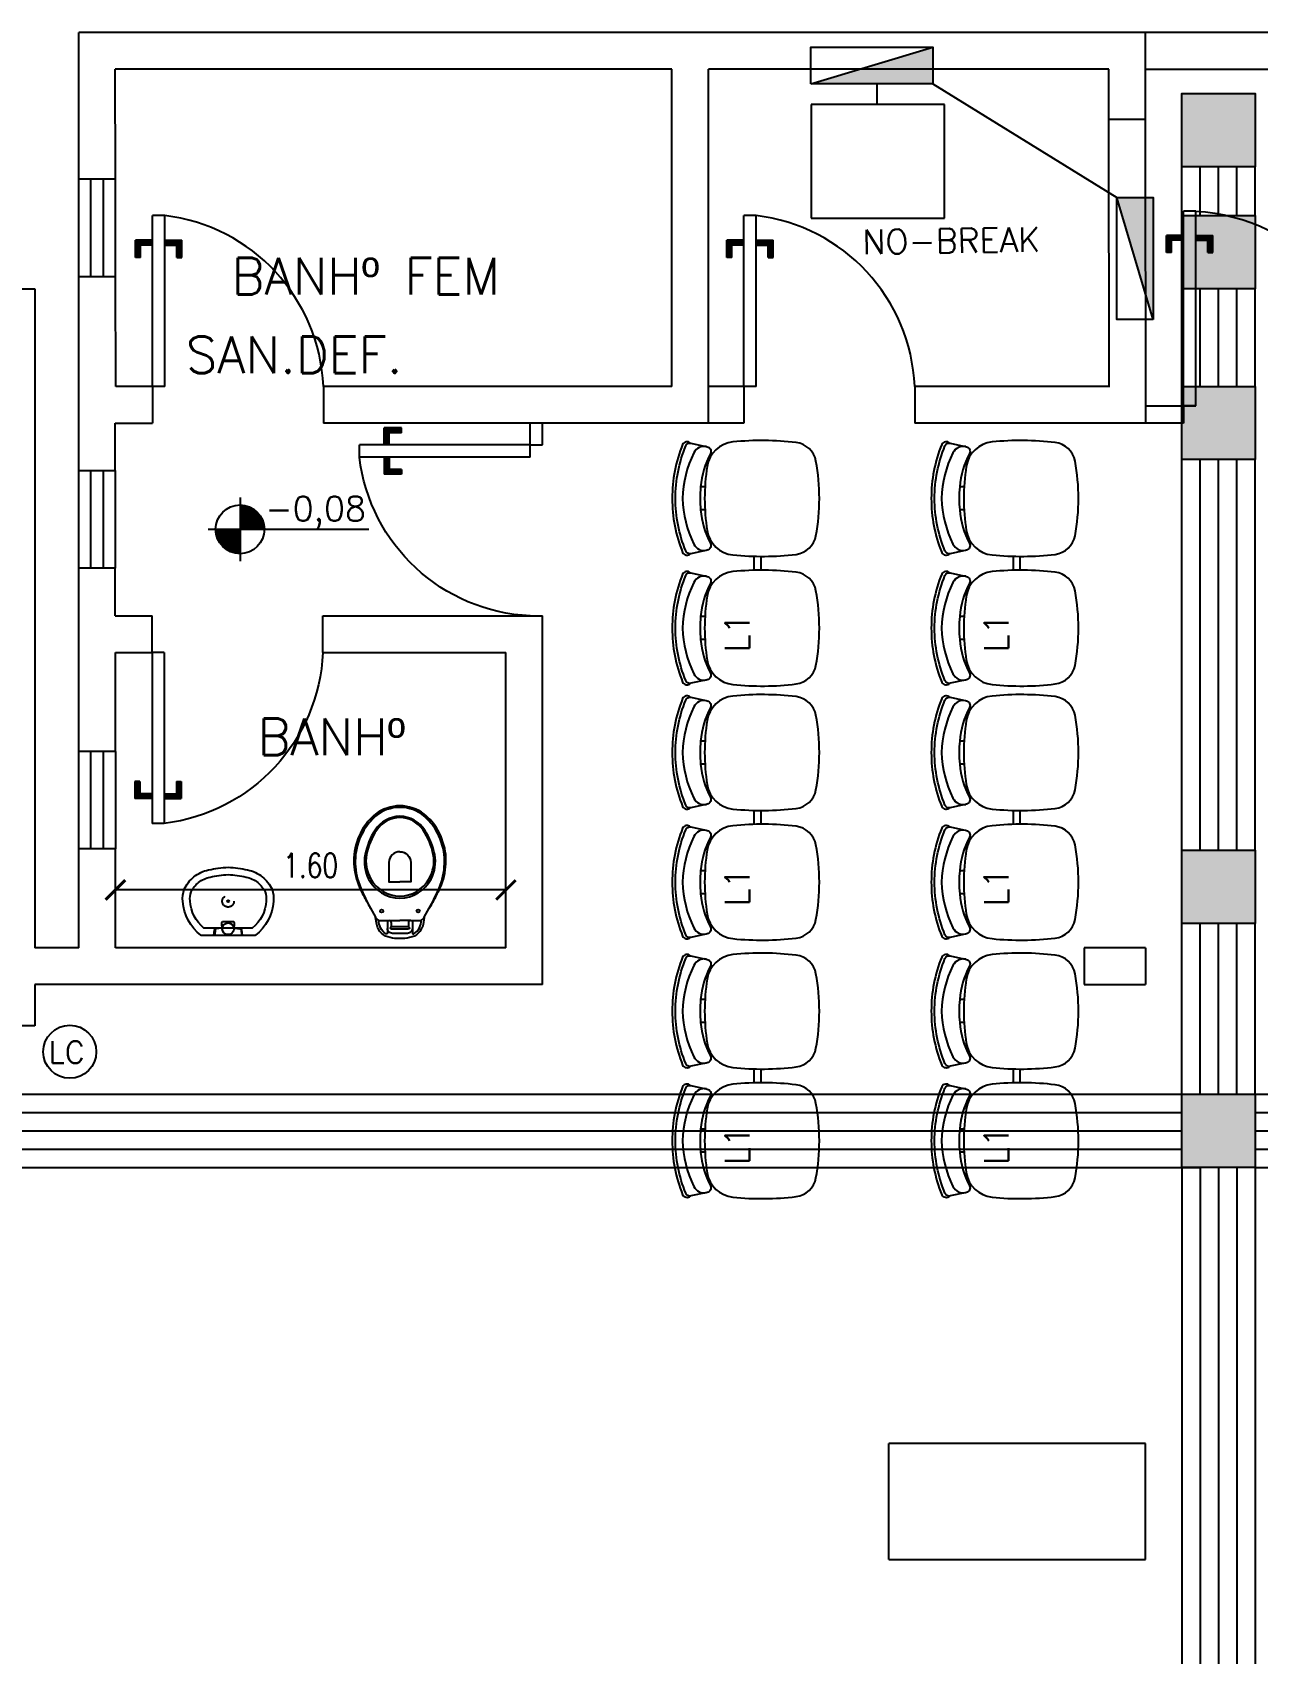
# Model space of a CAD drawing. Extents: x 16 to 124, y 36 to 90.
# Drawn here: x 110.74 to 115.76, y 72.77 to 79.41 of the extents above; entities that cross this region are included whole.
import ezdxf

# ---------------------------------------------------------------- set-up
doc = ezdxf.new("R2010")
doc.units = 0
doc.header["$LTSCALE"] = 0.02
doc.header["$PDMODE"] = 2
doc.linetypes.add('DASHDOT', pattern=[1, 0.5, -0.25, 0, -0.25])
doc.layers.get('0').update_dxf_attribs({"linetype": 'CONTINUOUS'})
doc.layers.get('DEFPOINTS').update_dxf_attribs({"linetype": 'CONTINUOUS'})
for name, color, linetype in [('ACESSORIOS', 6, 'CONTINUOUS'), ('BLOCOS', 1, 'CONTINUOUS'), ('CADEIRAS', 6, 'CONTINUOUS'), ('CAIXAS', 7, 'CONTINUOUS'), ('CANALETAS', 4, 'CONTINUOUS'), ('CODIGO', 6, 'CONTINUOUS'), ('COTAS', 6, 'CONTINUOUS'), ('DIVISORIA', 5, 'CONTINUOUS'), ('ESQUADRIA', 1, 'CONTINUOUS'), ('ESQUADRIAS-F', 2, 'CONTINUOUS'), ('ESQUADRIAS-G', 1, 'CONTINUOUS'), ('PAREDE-SOL', 251, 'CONTINUOUS'), ('PAREDES', 7, 'CONTINUOUS'), ('PISO', 6, 'CONTINUOUS'), ('SAN', 6, 'CONTINUOUS'), ('TEXTO', 7, 'CONTINUOUS')]:
    doc.layers.add(name, color=color, linetype=linetype)
doc.styles.add('COTAS', font='romans.shx', dxfattribs={"width": 0.75})
doc.styles.add('ROMANS', font='simplex.shx')
doc.dimstyles.new('COTAS', dxfattribs={"dimtxt": 0.1, "dimasz": 0.08, "dimexe": 0.1, "dimexo": 0.05, "dimgap": 0.05, "dimtad": 1, "dimzin": 0, "dimdsep": 46, "dimtxsty": 'COTAS', "dimblk1": 'ARCHTICK', "dimblk2": 'ARCHTICK', "dimsah": 1, "dimcen": 2.5, "dimclrt": 1, "dimadec": 0, "dimazin": 0, "dimtfac": 1, "dimtdec": 4, "dimtmove": 2, "dimatfit": 3, "dimldrblk": 'ARCHTICK', "dimfxl": 1, "dimtvp": 1, "dimtolj": 1, "dimtzin": 0, "dimarcsym": 0})

# ---------------------------------------------------------------- blocks, each defined once
blk = doc.blocks.new('LC')
at = {"layer": 'ACESSORIOS'}
blk.add_circle((0, 0), 0.1086, dxfattribs=at)
at = {"layer": 'CODIGO', "style": 'ROMANS'}
blk.add_text('LC', height=0.09, dxfattribs=at).set_placement((-0.0855, -0.047))
blk = doc.blocks.new('A$C05567B69')
at = {"layer": 'ESQUADRIAS-F'}
blk.add_arc((0.8, 0), 0.8, 93.58332, 180, dxfattribs=at)
at = {"layer": 'ESQUADRIAS-G'}
for p, q in [((0.75, 0), (0.75, 0.7984)), ((0.75, 0.7984), (0.8, 0.7984)), ((0.8, 0), (0.8, 0.7984)), ((0.68, 0.6284), (0.68, 0.6984)), ((0.75, 0.6984), (0.68, 0.6984)), ((0.7, 0.6284), (0.7, 0.6784)), ((0.75, 0.6784), (0.7, 0.6784)), ((0.8, 0.6984), (0.87, 0.6984)), ((0.8, 0.6784), (0.85, 0.6784)), ((0.85, 0.6284), (0.85, 0.6784)), ((0.87, 0.6284), (0.87, 0.6984)), ((0.7, 0.6284), (0.68, 0.6284)), ((0.85, 0.6284), (0.87, 0.6284)), ((0.75, 0), (0.8, 0))]:
    blk.add_line(p, q, dxfattribs=at)
for points in [[(0.68, 0.6984), (0.75, 0.6984), (0.7, 0.6784), (0.75, 0.6784)], [(0.68, 0.6284), (0.68, 0.6984), (0.7, 0.6284), (0.7, 0.6784)], [(0.8, 0.6984), (0.87, 0.6984), (0.8, 0.6784), (0.85, 0.6784)], [(0.85, 0.6284), (0.85, 0.6784), (0.87, 0.6284), (0.87, 0.6984)]]:
    blk.add_solid(points, dxfattribs=at)
blk = doc.blocks.new('_ARCHTICK')
at = {"color": 0, "linetype": 'ByBlock', "const_width": 0.15}
blk.add_lwpolyline([(-0.5, -0.5), (0.5, 0.5)], dxfattribs=at)
blk = doc.blocks.new('*D45')
at = {"color": 0, "linetype": 'ByBlock'}
for p, q in [((60.6794, 66.5117), (60.6794, 66.7992)), ((62.2794, 66.5117), (62.2794, 66.7992)), ((62.2794, 66.6992), (60.6794, 66.6992))]:
    blk.add_line(p, q, dxfattribs=at)
at = {"layer": 'DEFPOINTS', "color": 0, "linetype": 'ByBlock'}
for p in [(60.6794, 66.6992), (60.6794, 66.4617), (62.2794, 66.4617)]:
    blk.add_point(p, dxfattribs=at)
at = {"color": 0, "linetype": 'ByBlock', "xscale": 0.08, "yscale": 0.08, "zscale": 0.08, "rotation": 180}
blk.add_blockref('_ARCHTICK', (60.6794, 66.6992), dxfattribs=at)
at = {"color": 0, "linetype": 'ByBlock', "xscale": 0.08, "yscale": 0.08, "zscale": 0.08}
blk.add_blockref('_ARCHTICK', (62.2794, 66.6992), dxfattribs=at)
at = {"color": 1, "linetype": 'ByBlock', "insert": (61.4794, 66.7992), "char_height": 0.1, "attachment_point": 5, "style": 'COTAS'}
blk.add_mtext('\\A1;1.60', dxfattribs=at)
blk = doc.blocks.new('A$C7B783AE8')
at = {"layer": 'ESQUADRIAS-F'}
blk.add_arc((-0.0332, 0.7376), 0.7384, 272.57372, 353.18409, dxfattribs=at)
at = {"layer": 'ESQUADRIAS-G'}
for p, q in [((0.5284, 0.75), (0.5284, 0.77)), ((0.5284, 0.77), (0.5984, 0.77)), ((0.5284, 0.75), (0.5784, 0.75)), ((0.5784, 0.7), (0.5784, 0.75)), ((0.5984, 0.7), (0.5984, 0.77)), ((0, 0.7), (0.7, 0.7)), ((0, 0.65), (0, 0.7)), ((0.7, 0.65), (0.7, 0.7)), ((0, 0.65), (0.7, 0.65)), ((0.5284, 0.6), (0.5784, 0.6)), ((0.5284, 0.6), (0.5284, 0.58)), ((0.5784, 0.65), (0.5784, 0.6)), ((0.5984, 0.65), (0.5984, 0.58)), ((0.5284, 0.58), (0.5984, 0.58))]:
    blk.add_line(p, q, dxfattribs=at)
for points in [[(0.5284, 0.75), (0.5784, 0.75), (0.5284, 0.77), (0.5984, 0.77)], [(0.5984, 0.7), (0.5984, 0.77), (0.5784, 0.7), (0.5784, 0.75)], [(0.5284, 0.58), (0.5984, 0.58), (0.5284, 0.6), (0.5784, 0.6)], [(0.5984, 0.58), (0.5984, 0.65), (0.5784, 0.6), (0.5784, 0.65)]]:
    blk.add_solid(points, dxfattribs=at)
blk = doc.blocks.new('A$C7BC71DF2')
at = {"layer": 'SAN'}
blk.add_line((0.0575, 0.2095), (0.0575, 0.1625), dxfattribs=at)
for points in [[(0.28, 0.186, -0.054423), (0.269, 0.106, -0.129975), (0.2405, 0.046, -0.115349), (0.19, 0.006, -0.10182), (0.14, 0, -0.216856), (0.0015, 0.0745, -0.186978), (0, 0.0775), (0, 0.186), (0, 0.2945, -0.186978), (0.0015, 0.2975, -0.216856), (0.14, 0.372, -0.10182), (0.19, 0.366, -0.115349), (0.2405, 0.326, -0.129975), (0.269, 0.266, -0.054423)], [(0.25, 0.186, -0.054504), (0.2397, 0.1124, -0.133347), (0.2173, 0.065, -0.112344), (0.1788, 0.0339, -0.097819), (0.1423, 0.0299, -0.205179), (0.03, 0.0869), (0.03, 0.2852, -0.205179), (0.1423, 0.3421, -0.097819), (0.1788, 0.3381, -0.112344), (0.2173, 0.307, -0.133347), (0.2397, 0.2596, -0.054504)]]:
    blk.add_lwpolyline(points, format="xyb", close=True, dxfattribs=at)
for points in [[(0.0359, 0.2082, -0.511016), (0.03, 0.212), (0.0275, 0.235, 0.298443), (0.0245, 0.239), (0, 0.2405)], [(0.0025, 0.2445), (0.023, 0.2425, -0.358326), (0.0295, 0.236), (0.032, 0.213, 0.447938), (0.0355, 0.2105, -0.216474), (0.0575, 0.2095)], [(0.0359, 0.1638, 0.511016), (0.03, 0.16), (0.0275, 0.137, -0.298443), (0.0245, 0.133), (0, 0.1315)], [(0.0025, 0.1275), (0.023, 0.1295, 0.358326), (0.0295, 0.136), (0.032, 0.159, -0.447938), (0.0355, 0.1615, 0.216474), (0.0575, 0.1625)]]:
    blk.add_lwpolyline(points, format="xyb", dxfattribs=at)
for centre, radius in [((0.028, 0.186), 0.024), ((0.141, 0.186), 0.004)]:
    blk.add_circle(centre, radius, dxfattribs=at)
at = {"layer": 'SAN', "linetype": 'DASHDOT'}
blk.add_circle((0.141, 0.186), 0.024, dxfattribs=at)
blk = doc.blocks.new('A$C2DC308E3')
at = {"layer": 'CADEIRAS'}
for p, q in [((0.1848, 0.4548), (0.1848, 0.4727)), ((0.2788, 0.4548), (0.2788, 0.4727)), ((0.7159, 0.4548), (0.7159, 0.4727)), ((0.8099, 0.4548), (0.8099, 0.4727)), ((0.4682, 0.2529), (0.5265, 0.2529)), ((0.4682, 0.2529), (0.4779, 0.2529)), ((0.4692, 0.2247), (0.5256, 0.2247))]:
    blk.add_line(p, q, dxfattribs=at)
for points in [[(0.4584, 0.5138, 0.481357), (0.4531, 0.5465, 0.097119), (0.2318, 0.5891, 0.097119), (0.0105, 0.5465, 0.481357), (0.0052, 0.5138)], [(0.1848, 0.4727, 0.100785), (0.0473, 0.4327, -0.49505), (0.0202, 0.4453), (0.0055, 0.5121, -0.365963), (0.0168, 0.5335, -0.0944), (0.2318, 0.5761, -0.0944), (0.4468, 0.5335, -0.365963), (0.4581, 0.5121), (0.4434, 0.4453, -0.49505), (0.4163, 0.4327, 0.100785), (0.2788, 0.4727, 0.100785)], [(0.444, 0.448, 0.344642), (0.419, 0.5003, 0.1068), (0.2318, 0.5474, 0.1068), (0.0446, 0.5003, 0.344642), (0.0196, 0.448)], [(0.9895, 0.5138, 0.481357), (0.9842, 0.5465, 0.097119), (0.7629, 0.5891, 0.097119), (0.5417, 0.5465, 0.481357), (0.5363, 0.5138)], [(0.7159, 0.4727, 0.100785), (0.5784, 0.4327, -0.49505), (0.5513, 0.4453), (0.5366, 0.5121, -0.365963), (0.548, 0.5335, -0.0944), (0.7629, 0.5761, -0.0944), (0.9779, 0.5335, -0.365963), (0.9892, 0.5121), (0.9746, 0.4453, -0.49505), (0.9475, 0.4327, 0.100785), (0.8099, 0.4727, 0.100785)], [(0.9752, 0.448, 0.344642), (0.9501, 0.5003, 0.1068), (0.7629, 0.5474, 0.1068), (0.5758, 0.5003, 0.344642), (0.5507, 0.448)]]:
    blk.add_lwpolyline(points, format="xyb", dxfattribs=at)
for points in [[(0.1008, 0.4459, 0.340817), (0.0005, 0.3401, 0.05523), (0.0028, 0.0813, 0.328643), (0.0792, 0, 0.09095), (0.3844, 0, 0.328643), (0.4608, 0.0813, 0.05523), (0.4631, 0.3401, 0.340817), (0.3629, 0.4459, 0.077917)], [(0.6319, 0.4459, 0.340817), (0.5316, 0.3401, 0.05523), (0.5339, 0.0813, 0.328643), (0.6103, 0, 0.09095), (0.9156, 0, 0.328643), (0.9919, 0.0813, 0.05523), (0.9942, 0.3401, 0.340817), (0.894, 0.4459, 0.077917)]]:
    blk.add_lwpolyline(points, format="xyb", close=True, dxfattribs=at)
for centre in [(0.2318, -0.0397), (0.7629, -0.0397)]:
    blk.add_arc(centre, 0.5146, 84.75947, 95.24053, dxfattribs=at)
at = {"layer": 'CODIGO', "style": 'ROMANS'}
blk.add_text('L1', height=0.1, dxfattribs=at).set_placement((0.1328, 0.273))
blk = doc.blocks.new('A$C00673D98')
at = {"layer": 'SAN'}
for points in [[(0.0886, 0.4572, 0.047116), (0.0887, 0.4577), (0.0932, 0.4869, -0.305161), (0.148, 0.54, -0.049506), (0.188, 0.544, -0.049506), (0.228, 0.54, -0.305161), (0.2828, 0.4869), (0.2873, 0.4577, 0.047116), (0.2874, 0.4572)], [(0.143, 0.47), (0.1075, 0.47, 0.269143), (0.0902, 0.4599), (0.0886, 0.4572, -0.044891), (0.0883, 0.4567), (0.068, 0.42, 0.036783), (0.056, 0.4, 0.0196), (0.035, 0.36, 0.056836), (0.01, 0.3, 0.089116), (0, 0.2, 0.095425), (0.0325, 0.1, 0.091656), (0.088, 0.0345, 0.16072), (0.188, 0, 0.16072), (0.288, 0.0345, 0.091656), (0.3435, 0.1, 0.095425), (0.376, 0.2, 0.089116), (0.366, 0.3, 0.056836), (0.341, 0.36, 0.0196), (0.32, 0.4, 0.036783), (0.308, 0.42), (0.2877, 0.4567, -0.044891), (0.2874, 0.4572), (0.2858, 0.4599, 0.269143), (0.2685, 0.47), (0.233, 0.47)], [(0.137, 0.47), (0.137, 0.5025), (0.137, 0.5209, 0.5854), (0.1309, 0.5244, 0.134872), (0.108, 0.5, 0.082359), (0.1003, 0.4687)], [(0.137, 0.5025, -0.414214), (0.157, 0.5225), (0.188, 0.5225), (0.219, 0.5225, -0.414214), (0.239, 0.5025)], [(0.143, 0.47, 0.414214), (0.153, 0.48), (0.153, 0.493, 0.226163), (0.1504, 0.4984, -0.733322), (0.153, 0.505), (0.188, 0.505), (0.223, 0.505, -0.733322), (0.2256, 0.4984, 0.226163), (0.223, 0.493), (0.223, 0.48, 0.414214), (0.233, 0.47)], [(0.239, 0.47), (0.239, 0.5025), (0.239, 0.5209, -0.5854), (0.2451, 0.5244, -0.134872), (0.268, 0.5, -0.082359), (0.2757, 0.4687)], [(0.068, 0.42), (0.057, 0.4, 0.0204), (0.038, 0.36, 0.050595), (0.0145, 0.3, 0.089432), (0.0065, 0.2, 0.098712), (0.0405, 0.1, 0.072481), (0.088, 0.043, 0.182574), (0.188, 0.007, 0.182574), (0.288, 0.043, 0.072481), (0.3355, 0.1, 0.098712), (0.3695, 0.2, 0.089432), (0.3615, 0.3, 0.050595), (0.338, 0.36, 0.0204), (0.319, 0.4), (0.308, 0.42)], [(0.188, 0.188, -0.394755), (0.143, 0.232), (0.143, 0.312), (0.188, 0.312)], [(0.188, 0.188, 0.394755), (0.233, 0.232), (0.233, 0.312), (0.188, 0.312)]]:
    blk.add_lwpolyline(points, format="xyb", dxfattribs=at)
for points in [[(0.143, 0.47), (0.1879, 0.47)], [(0.153, 0.4965), (0.188, 0.4965), (0.223, 0.4965)], [(0.233, 0.47), (0.1881, 0.47)]]:
    blk.add_lwpolyline(points, dxfattribs=at)
for points in [[(0.316, 0.3, 0.278895), (0.188, 0.3785, 0.278895), (0.06, 0.3, 0.167831), (0.0455, 0.2, 0.098952), (0.086, 0.1, 0.247323), (0.188, 0.043, 0.247323), (0.29, 0.1, 0.098952), (0.3305, 0.2, 0.167831)], [(0.307, 0.3, 0.264523), (0.188, 0.37, 0.264523), (0.069, 0.3, 0.185303), (0.0515, 0.2, 0.106842), (0.093, 0.1, 0.250606), (0.188, 0.048, 0.250606), (0.283, 0.1, 0.106842), (0.3245, 0.2, 0.185303)]]:
    blk.add_lwpolyline(points, format="xyb", close=True, dxfattribs=at)
for centre in [(0.113, 0.431), (0.263, 0.431)]:
    blk.add_circle(centre, 0.0065, dxfattribs=at)

msp = doc.modelspace()

# ---------------------------------------------------------------- hatches: boundary and pattern name
at = {"layer": 'CAIXAS'}
for color, points in [(256, [(113.93313, 79.20268), (114.43313, 79.20268), (114.43313, 79.35268)]), (4, [(115.75348, 78.8631), (115.75348, 79.1631), (115.45348, 79.1631), (115.45348, 78.8631)]), (256, [(115.3362, 78.23673), (115.3362, 78.73673), (115.1862, 78.73673)]), (5, [(115.75348, 78.3631), (115.75348, 78.6631), (115.45348, 78.6631), (115.45348, 78.3631)]), (4, [(115.75348, 77.6631), (115.75348, 77.9631), (115.45348, 77.9631), (115.45348, 77.6631)]), (4, [(115.75348, 75.7631), (115.75348, 76.0631), (115.45348, 76.0631), (115.45348, 75.7631)]), (5, [(115.75348, 74.7631), (115.75348, 75.0631), (115.45348, 75.0631), (115.45348, 74.7631)])]:
    msp.add_hatch(color=color, dxfattribs=at).paths.add_polyline_path(points)

# ---------------------------------------------------------------- linework, layer by layer
for p, q in [((113.93313, 79.20268), (114.43313, 79.35268)), ((113.93485, 79.1175), (113.93485, 78.6527)), ((114.48077, 79.1175), (113.93485, 79.1175)), ((114.48077, 78.6527), (114.48077, 79.1175)), ((115.3362, 78.23673), (115.1862, 78.73673)), ((113.93485, 78.6527), (114.48077, 78.6527))]:
    msp.add_line(p, q, dxfattribs=at)
for points in [[(113.93313, 79.20268), (113.93313, 79.35268), (114.43313, 79.35268), (114.43313, 79.20268)], [(115.45348, 78.8631), (115.45348, 79.1631), (115.75348, 79.1631), (115.75348, 78.8631)], [(115.3362, 78.23673), (115.1862, 78.23673), (115.1862, 78.73673), (115.3362, 78.73673)], [(115.45348, 78.3631), (115.45348, 78.6631), (115.75348, 78.6631), (115.75348, 78.3631)], [(115.45348, 77.6631), (115.45348, 77.9631), (115.75348, 77.9631), (115.75348, 77.6631)], [(115.45348, 75.7631), (115.45348, 76.0631), (115.75348, 76.0631), (115.75348, 75.7631)], [(115.45348, 74.7631), (115.45348, 75.0631), (115.75348, 75.0631), (115.75348, 74.7631)]]:
    msp.add_lwpolyline(points, close=True, dxfattribs=at)
at = {"layer": 'CANALETAS'}
for p, q in [((114.20359, 79.20268), (114.20359, 79.1175)), ((114.43313, 79.20268), (115.1862, 78.73673)), ((115.45348, 78.6631), (115.45348, 78.8631)), ((115.52848, 78.6631), (115.52848, 78.8631)), ((115.60348, 78.6631), (115.60348, 78.8631)), ((115.67848, 78.6631), (115.67848, 78.8631)), ((115.75348, 78.6631), (115.75348, 78.8631)), ((115.45348, 77.9631), (115.45348, 78.3631)), ((115.52848, 77.9631), (115.52848, 78.3631)), ((115.60348, 77.9631), (115.60348, 78.3631)), ((115.67848, 77.9631), (115.67848, 78.3631)), ((115.75348, 77.9631), (115.75348, 78.3631)), ((115.45348, 76.0631), (115.45348, 77.6631)), ((115.52848, 76.0631), (115.52848, 77.6631)), ((115.60348, 76.0631), (115.60348, 77.6631)), ((115.67848, 76.0631), (115.67848, 77.6631)), ((115.75348, 76.0631), (115.75348, 77.6631)), ((115.45348, 75.0631), (115.45348, 75.7631)), ((115.52848, 75.0631), (115.52848, 75.7631)), ((115.60348, 75.0631), (115.60348, 75.7631)), ((115.67848, 75.0631), (115.67848, 75.7631)), ((115.75348, 75.0631), (115.75348, 75.7631)), ((110.25348, 75.0631), (115.45348, 75.0631)), ((115.75348, 75.0631), (117.25348, 75.0631)), ((110.25348, 74.9881), (115.45348, 74.9881)), ((115.75348, 74.9881), (117.25348, 74.9881)), ((110.25348, 74.9131), (115.45348, 74.9131)), ((115.75348, 74.9131), (117.25348, 74.9131)), ((110.25348, 74.8381), (115.45348, 74.8381)), ((115.75348, 74.8381), (117.25348, 74.8381)), ((110.25348, 74.7631), (115.52848, 74.7631)), ((115.45348, 74.7631), (115.45348, 71.0631)), ((115.52848, 74.7631), (115.52848, 71.0631)), ((115.60348, 74.7631), (115.60348, 71.0631)), ((115.67848, 74.7631), (115.67848, 71.0631)), ((115.75348, 74.7631), (115.75348, 71.0631)), ((115.75348, 74.7631), (117.25348, 74.7631))]:
    msp.add_line(p, q, dxfattribs=at)
at = {"layer": 'COTAS'}
for p, q in [((111.59414, 77.50758), (111.59414, 77.24758)), ((111.46414, 77.37758), (112.12137, 77.37758))]:
    msp.add_line(p, q, dxfattribs=at)
at = {"layer": 'COTAS', "const_width": 0.1}
for points in [[(111.64414, 77.37758, 0.4142136), (111.59414, 77.42758, 1)], [(111.54414, 77.37758, 0.4142136), (111.59414, 77.32758, 0.4142136)]]:
    msp.add_lwpolyline(points, format="xyb", dxfattribs=at)
at = {"layer": 'COTAS'}
msp.add_circle((111.59414, 77.37758), 0.1, dxfattribs=at)
at = {"layer": 'DIVISORIA'}
for p, q in [((115.30522, 77.8831), (115.51022, 77.8831)), ((115.46022, 77.8831), (115.46022, 77.8131)), ((112.78348, 77.7231), (112.78348, 77.8131)), ((112.83348, 77.7231), (112.83348, 77.8131)), ((115.46022, 77.8131), (115.30522, 77.8131)), ((112.78348, 77.7231), (112.83348, 77.7231))]:
    msp.add_line(p, q, dxfattribs=at)
at = {"layer": 'ESQUADRIA'}
for p, q in [((110.93348, 78.4131), (110.93348, 78.8131)), ((110.98348, 78.4131), (110.98348, 78.8131)), ((111.03445, 78.41305), (111.03407, 78.81305)), ((111.08445, 78.4131), (111.08407, 78.8131)), ((110.93348, 77.2181), (110.93348, 77.6181)), ((110.98348, 77.2181), (110.98348, 77.6181)), ((111.0332, 77.6181), (111.0332, 77.2181)), ((111.0832, 77.6181), (111.0832, 77.2181)), ((110.93348, 76.0681), (110.93348, 76.4681)), ((110.98348, 76.0681), (110.98348, 76.4681)), ((111.03348, 76.4681), (111.03348, 76.0681)), ((111.08348, 76.4681), (111.08348, 76.0681))]:
    msp.add_line(p, q, dxfattribs=at)
at = {"layer": 'PAREDE-SOL'}
msp.add_line((115.30348, 79.2631), (115.30348, 79.4131), dxfattribs=at)
at = {"layer": 'PAREDES'}
for p, q in [((122.83348, 79.4131), (110.93348, 79.4131)), ((110.93348, 78.8131), (110.93348, 79.4131)), ((110.93348, 78.8131), (110.93348, 79.4131)), ((113.36348, 79.2631), (111.0832, 79.2631)), ((111.08407, 78.8131), (111.0832, 79.2631)), ((113.36348, 77.9631), (113.36348, 79.2631)), ((113.51348, 77.8131), (113.51348, 79.2631)), ((115.15348, 79.2631), (113.51348, 79.2631)), ((115.15348, 79.05589), (115.15348, 79.2631)), ((115.30348, 79.2631), (119.32348, 79.2631)), ((115.30348, 79.05589), (115.30348, 79.2631)), ((115.15501, 77.9631), (115.15348, 79.05648)), ((115.30348, 79.05589), (115.15348, 79.05589)), ((115.30522, 77.8131), (115.30348, 79.05589)), ((110.93348, 78.8131), (111.08407, 78.8131)), ((110.93348, 78.4131), (111.08445, 78.4131)), ((110.93348, 77.6181), (110.93348, 78.4131)), ((111.08571, 77.9631), (111.08445, 78.4131)), ((102.95348, 78.3631), (110.75348, 78.3631)), ((110.75348, 78.3631), (110.75348, 75.6631)), ((111.23571, 77.9631), (111.08571, 77.9631)), ((111.23571, 77.9631), (111.23571, 77.8131)), ((113.36348, 77.9631), (111.93571, 77.9631)), ((111.93571, 77.9631), (111.93571, 77.8131)), ((113.65862, 77.9631), (113.51348, 77.9631)), ((113.65862, 77.9631), (113.65862, 77.8131)), ((115.15824, 77.9631), (114.35862, 77.9631)), ((114.35862, 77.9631), (114.35862, 77.8131)), ((111.0832, 77.8131), (111.23571, 77.8131)), ((111.0832, 77.6181), (111.0832, 77.8131)), ((113.51348, 77.8131), (111.93571, 77.8131)), ((113.65862, 77.8131), (113.51348, 77.8131)), ((115.30522, 77.8131), (114.35862, 77.8131)), ((110.93348, 77.6181), (111.0832, 77.6181)), ((111.0832, 77.2181), (110.93348, 77.2181)), ((110.93348, 76.4681), (110.93348, 77.2181)), ((111.0832, 77.0231), (111.0832, 77.2181)), ((111.0832, 77.0231), (111.23348, 77.0231)), ((111.23348, 76.8731), (111.23348, 77.0231)), ((111.93348, 77.0231), (112.83348, 77.0231)), ((111.93348, 76.8731), (111.93348, 77.0231)), ((112.83348, 75.5131), (112.83348, 77.0231)), ((111.08348, 76.8731), (111.23348, 76.8731)), ((111.08348, 76.4681), (111.08348, 76.8731)), ((111.93348, 76.8731), (112.68348, 76.8731)), ((112.68348, 75.6631), (112.68348, 76.8731)), ((111.08348, 76.4681), (110.93348, 76.4681)), ((110.93348, 75.6631), (110.93348, 76.0681)), ((111.08348, 76.0681), (110.93348, 76.0681)), ((111.08348, 75.6631), (111.08348, 76.0681)), ((110.93348, 75.6631), (110.75348, 75.6631)), ((112.68348, 75.6631), (111.08348, 75.6631)), ((115.30348, 75.6631), (115.05348, 75.6631)), ((115.05348, 75.6631), (115.05348, 75.5131)), ((115.30348, 75.6631), (115.30348, 75.5131)), ((110.75348, 75.5131), (110.75348, 75.3431)), ((112.83348, 75.5131), (110.75348, 75.5131)), ((115.05348, 75.5131), (115.30348, 75.5131)), ((110.75348, 75.3431), (110.60348, 75.3431)), ((115.30355, 73.6331), (114.25283, 73.6331)), ((114.25283, 73.157), (114.25283, 73.6331)), ((115.30355, 73.157), (115.30355, 73.6331)), ((114.25283, 73.157), (115.30355, 73.157))]:
    msp.add_line(p, q, dxfattribs=at)

# ---------------------------------------------------------------- block references
at = {"layer": 'BLOCOS'}
msp.add_blockref('LC', (110.89646, 75.23749), dxfattribs=at)
at = {"layer": 'PAREDES', "rotation": 89.99999999999999}
for p in [(113.95401, 76.74118), (115.01571, 76.74118), (113.95401, 75.70025), (115.01571, 75.70025), (113.95401, 74.6412), (115.01571, 74.6412)]:
    msp.add_blockref('A$C2DC308E3', p, dxfattribs=at)
at = {"layer": 'PISO'}
for name, p, rotation in [('A$C7B783AE8', (111.93571, 77.9631), 90), ('A$C7B783AE8', (114.35862, 77.9631), 90), ('A$C00673D98', (112.4372, 76.24505), 180)]:
    msp.add_blockref(name, p, dxfattribs=dict(at, rotation=rotation))
at = {"layer": 'PISO', "xscale": -1}
for name, p in [('A$C05567B69', (116.26022, 77.8831)), ('A$C7B783AE8', (112.78348, 77.0231))]:
    msp.add_blockref(name, p, dxfattribs=at)
at = {"layer": 'PISO', "xscale": -1, "rotation": 90}
msp.add_blockref('A$C7B783AE8', (111.93348, 76.8731), dxfattribs=at)
at = {"layer": 'PISO'}
msp.add_blockref('A$C05567B69', (115.75411, 72.35903), dxfattribs=at)
at = {"layer": 'SAN', "rotation": 90}
msp.add_blockref('A$C7BC71DF2', (111.73144, 75.71321), dxfattribs=at)

# ---------------------------------------------------------------- texts
at = {"layer": 'COTAS', "style": 'COTAS'}
msp.add_text('-0,08', height=0.1, dxfattribs=at).set_placement((111.69835, 77.41205))
at = {"layer": 'TEXTO', "style": 'ROMANS'}
msp.add_text('NO-BREAK', height=0.1, rotation=0.843151, dxfattribs=at).set_placement((114.14522, 78.50449))
at = {"layer": 'TEXTO', "style": 'COTAS'}
for s, p in [('BANHº FEM', (111.5595, 78.33989)), ('SAN.DEF.', (111.37256, 78.01774)), ('BANHº ', (111.66561, 76.4528))]:
    msp.add_text(s, height=0.15, dxfattribs=at).set_placement(p)

# ---------------------------------------------------------------- dimensions: what is measured, and where the dimension line sits
at = {"layer": 'COTAS'}
dim = msp.add_linear_dim(base=(111.08348, 75.90056), p1=(112.68348, 75.6631), p2=(111.08348, 75.6631), dimstyle='COTAS', dxfattribs=at)
dim.commit()
dim.dimension.update_dxf_attribs({"geometry": '*D45', "text_midpoint": (111.88348, 76.00056), "insert": (50.40409, 9.20141)})

doc.saveas('drawing.dxf')
